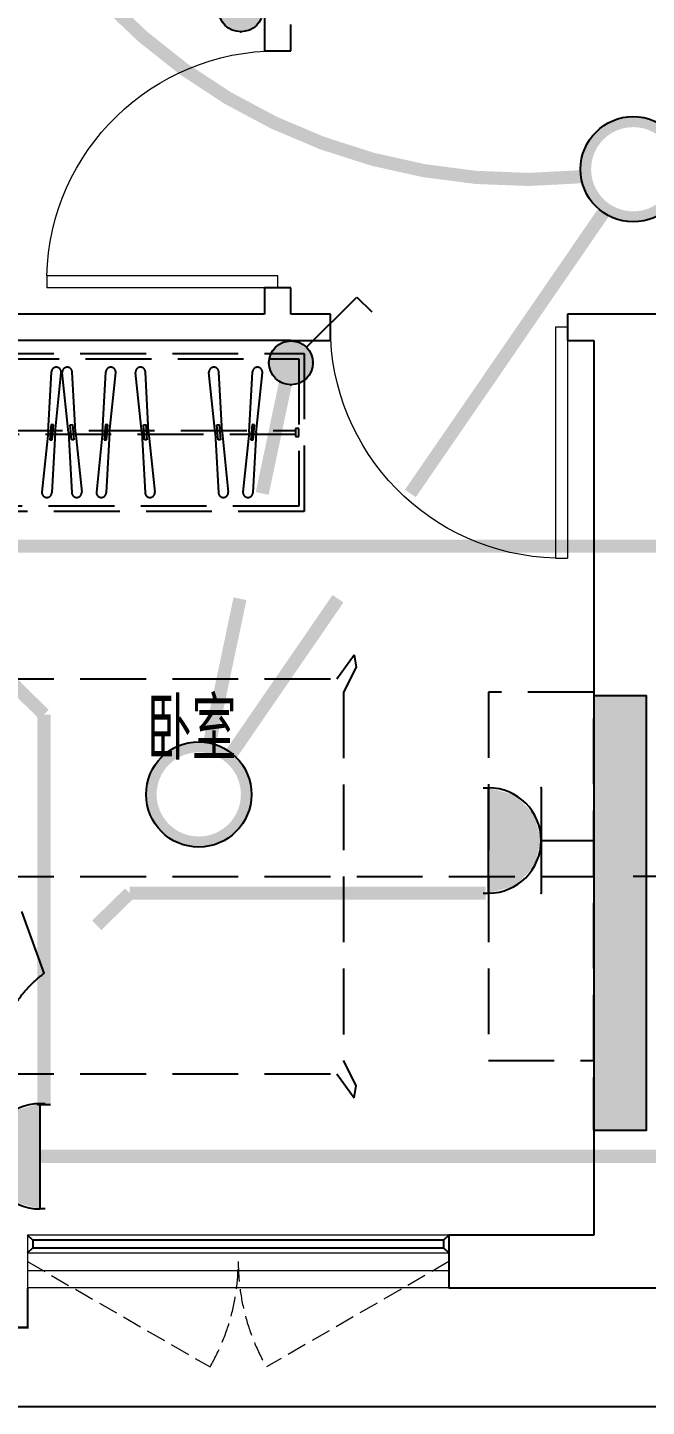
# Model space of a CAD drawing. Extents: x 3753737 to 4713801, y -857380 to 24339.
# Drawn here: x 4647699 to 4650049, y -797510 to -792271 of the extents above; entities that cross this region are included whole.
import ezdxf
from ezdxf.enums import TextEntityAlignment as Align

# ---------------------------------------------------------------- set-up
doc = ezdxf.new("R2010")
doc.units = 0
doc.header["$LTSCALE"] = 1000
doc.header["$MEASUREMENT"] = 0
doc.linetypes.add('A户型$0$DASH', pattern=[0.35, 0.25, -0.1])
doc.linetypes.add('DASH', pattern=[0.35, 0.25, -0.1])
doc.layers.get('0').update_dxf_attribs({"linetype": 'CONTINUOUS'})
for name, color, linetype in [('!!电气', 1, 'CONTINUOUS'), ('3-栏杆1', 252, 'CONTINUOUS'), ('5fur', 175, 'CONTINUOUS'), ('COLU', 7, 'CONTINUOUS'), ('EQUIP-插座', 3, 'CONTINUOUS'), ('EQUIP-照明', 3, 'CONTINUOUS'), ('S-砼墙填充', 251, 'CONTINUOUS'), ('TEL_TEXT', 7, 'CONTINUOUS'), ('WALL', 252, 'CONTINUOUS'), ('WIRE-照明', 2, 'CONTINUOUS'), ('看线', 185, 'CONTINUOUS')]:
    doc.layers.add(name, color=color, linetype=linetype)
doc.layers.add('PUB_TEXT', color=7, linetype='CONTINUOUS', lineweight=20)
doc.layers.add('WINDOW', color=146, linetype='CONTINUOUS', lineweight=20)
doc.styles.add('_TEL_DIM', font='SIMPLEX', dxfattribs={"width": 0.8, "height": 3.5, "bigfont": 'HZTXT'})
doc.styles.get("Standard").update_dxf_attribs({"font": 'gbenor.shx', "bigfont": 'gbcbig.shx'})

# ---------------------------------------------------------------- blocks, each defined once
blk = doc.blocks.new('ASDFSD')
at = {"layer": '3-栏杆1', "color": 5}
for p, q in [((681762.5879415963, 334937.5442401596), (681742.3193111992, 334955.3318184742)), ((681742.3193111992, 334955.3318184742), (681762.5879414161, 334937.5442403179)), ((681762.5879414161, 334937.5442403179), (681762.5879414133, 334908.2619604596)), ((683322.0506670028, 334937.4781505512), (681762.5879414163, 334937.5226424761)), ((683322.0506668226, 334937.5442278689), (683342.3192972196, 334955.3318061834)), ((683342.3192972196, 334955.3318061834), (683322.0506670028, 334937.5442280272)), ((683322.0506670028, 334937.5442280272), (683322.0506670056, 334908.2619481689)), ((681742.3193347491, 334888.4150854239), (681762.5879414133, 334908.2619604596)), ((681762.5879414135, 334908.2403724216), (683322.0506670056, 334908.1959003614)), ((683322.0506670056, 334908.2619481689), (683342.3192736697, 334888.4150731332)), ((683342.3192736697, 334888.4150731332), (683322.0506670056, 334908.2619481689))]:
    blk.add_line(p, q, dxfattribs=at)
blk = doc.blocks.new('dfgdfgsf')
at = {"layer": '5fur', "color": 252, "linetype": 'A户型$0$DASH'}
for p, q in [((2086119.697916623, -1254060.649655245), (2086131.949023878, -1253831.703517444)), ((2086145.714673423, -1254062.702910487), (2086169.528631171, -1253834.669318532)), ((2086197.150844968, -1254062.702910487), (2086173.33688722, -1253834.669318532)), ((2086223.167601769, -1254060.649655245), (2086210.916494513, -1253831.703517444)), ((2086326.528698835, -1254060.649655245), (2086338.779806091, -1253831.703517444)), ((2086352.545455636, -1254062.702910487), (2086376.359413384, -1253834.669318532)), ((2086475.237758769, -1254062.595872173), (2086451.423801021, -1253834.562280218)), ((2086501.254205884, -1254060.649655245), (2086489.003098628, -1253831.703517444)), ((2086754.022620542, -1254062.702910487), (2086730.208662794, -1253834.669318532)), ((2086780.039377343, -1254060.649655245), (2086767.788270087, -1253831.703517444)), ((2086883.40047441, -1254060.649655245), (2086895.651581665, -1253831.703517444)), ((2086909.41723121, -1254062.702910487), (2086933.231188958, -1253834.669318532)), ((2087059.574593433, -1254069.689162439), (2085223.574590463, -1254069.689162439)), ((2086119.697916623, -1254060.649655245), (2086095.883958875, -1254288.6832472)), ((2086145.714673423, -1254062.702910487), (2086133.463566168, -1254291.649048288)), ((2086197.150844968, -1254062.702910487), (2086209.401952224, -1254291.649048288)), ((2086223.167601769, -1254060.649655245), (2086246.981559517, -1254288.6832472)), ((2086326.528698835, -1254060.649655245), (2086302.714741087, -1254288.6832472)), ((2086352.545455636, -1254062.702910487), (2086340.29434838, -1254291.649048288)), ((2086475.237449083, -1254062.702910487), (2086487.488556339, -1254291.649048288)), ((2086501.254205884, -1254060.649655245), (2086525.068163632, -1254288.6832472)), ((2086754.022620542, -1254062.702910487), (2086766.273727798, -1254291.649048288)), ((2086780.039377343, -1254060.649655245), (2086803.853335091, -1254288.6832472)), ((2086883.40047441, -1254060.649655245), (2086859.586516662, -1254288.6832472)), ((2086909.41723121, -1254062.702910487), (2086897.166123955, -1254291.649048288)), ((2087071.574593433, -1254047.189162439), (2087059.574593433, -1254047.189162439)), ((2087059.574593433, -1254047.189162439), (2087059.574593433, -1254077.189162439)), ((2087071.574593433, -1254077.189162439), (2087071.574593433, -1254047.189162439)), ((2087059.574593433, -1254077.189162439), (2087071.574593433, -1254077.189162439)), ((2087216.39900661, -1254998.492976889), (2087281.905945074, -1254906.833987619)), ((2087216.39900661, -1254998.492976889), (2087281.905945074, -1254906.833987619)), ((2087281.905945074, -1254906.833987619), (2087289.145172316, -1254953.86293333)), ((2087281.905945074, -1254906.833987619), (2087289.145172316, -1254953.86293333)), ((2087289.145172316, -1254953.86293333), (2087241.564099533, -1255048.972454315)), ((2087289.145172316, -1254953.86293333), (2087241.564099533, -1255048.972454315)), ((2085191.564099533, -1254998.492976889), (2087216.39900661, -1254998.492976889)), ((2086104.998289104, -1256116.465254213), (2085696.257620123, -1254998.492976889)), ((2087241.564099533, -1255048.972454315), (2087241.564099533, -1256448.013499462)), ((2087241.564099533, -1255048.972454315), (2087241.564099533, -1256448.013499462)), ((2085191.564099533, -1255748.49297689), (2088191.564294286, -1255748.49297689)), ((2091341.576148126, -1255748.492976886), (2088341.574587415, -1255748.492976886)), ((2087289.145172316, -1256543.123020447), (2087241.564099533, -1256448.013499462)), ((2087289.145172316, -1256543.123020447), (2087241.564099533, -1256448.013499462)), ((2085191.564099533, -1256498.492976889), (2087216.39900661, -1256498.492976888)), ((2085191.564099533, -1256498.492976889), (2087216.39900661, -1256498.492976888)), ((2087216.39900661, -1256498.492976888), (2087281.905945074, -1256590.151966158)), ((2087216.39900661, -1256498.492976888), (2087281.905945074, -1256590.151966158)), ((2087281.905945074, -1256590.151966158), (2087289.145172316, -1256543.123020447)), ((2087281.905945074, -1256590.151966158), (2087289.145172316, -1256543.123020447))]:
    blk.add_line(p, q, dxfattribs=at)
for points in [[(2085191.574590463, -1254362.189162448), (2085191.574590463, -1253762.18916243), (2087091.574593433, -1253762.18916243), (2087091.574593433, -1254362.189162448)], [(2085211.574590463, -1254342.189162448), (2085211.574590463, -1253782.18916243), (2087071.574593433, -1253782.18916243), (2087071.574593433, -1254342.189162448)], [(2086134.794083173, -1254090.612964485), (2086139.359279223, -1254032.767455083), (2086130.687072715, -1254032.083040281), (2086126.121876665, -1254089.928549683)], [(2086208.071435218, -1254090.612964485), (2086203.506239169, -1254032.767455083), (2086212.178445677, -1254032.083040281), (2086216.743641726, -1254089.928549683)], [(2086341.624865385, -1254090.612964485), (2086346.190061435, -1254032.767455083), (2086337.517854927, -1254032.083040281), (2086332.952658878, -1254089.928549683)], [(2086486.158039334, -1254090.612964485), (2086481.592843284, -1254032.767455083), (2086490.265049792, -1254032.083040281), (2086494.830245841, -1254089.928549683)], [(2086764.943210792, -1254090.612964485), (2086760.378014744, -1254032.767455083), (2086769.050221252, -1254032.083040281), (2086773.6154173, -1254089.928549683)], [(2086898.49664096, -1254090.612964485), (2086903.061837009, -1254032.767455083), (2086894.389630501, -1254032.083040281), (2086889.824434452, -1254089.928549683)], [(2088191.564096285, -1255048.492976886), (2087791.564096285, -1255048.492976886), (2087791.564096285, -1256448.492976886), (2088191.564096285, -1256448.492976886)]]:
    blk.add_lwpolyline(points, close=True, dxfattribs=at)
blk.add_lwpolyline([(2085223.574590463, -1254054.689162455), (2087059.574593433, -1254054.689162455)], dxfattribs=at)
for centre, radius, start, end in [((2086150.738827524, -1253833.186417988), 18.84219772992773, 355.4875419406524, 175.4875419406532), ((2086192.126690867, -1253833.186417988), 18.84219772992773, 4.512458059346774, 184.5124580593468), ((2086357.569609738, -1253833.186417988), 18.84219772992773, 355.4875419406524, 175.4875419406532), ((2086470.213604667, -1253833.079379674), 18.84219772992773, 4.512458059346774, 184.5124580593468), ((2086748.998466441, -1253833.186417988), 18.84219772992773, 4.512458059346774, 184.5124580593468), ((2086914.441385311, -1253833.186417988), 18.84219772992773, 355.4875419406524, 175.4875419406532), ((2086114.673762521, -1254290.166147745), 18.84219772992773, 175.4875419406532, 355.4875419406524), ((2086228.19175587, -1254290.166147745), 18.84219772992773, 184.5124580593468, 4.512458059346774), ((2086321.504544734, -1254290.166147745), 18.84219772992773, 175.4875419406532, 355.4875419406524), ((2086506.278359985, -1254290.166147745), 18.84219772992773, 184.5124580593468, 4.512458059346774), ((2086785.063531445, -1254290.166147745), 18.84219772992773, 184.5124580593468, 4.512458059346774), ((2086878.376320308, -1254290.166147745), 18.84219772992773, 175.4875419406532, 355.4875419406524), ((2086356.608613892, -1256462.552364921), 427.8832127323753, 126.0176927710526, 184.8183113888535)]:
    blk.add_arc(centre, radius, start, end, dxfattribs=at)
blk = doc.blocks.new('GDGDGRD')
at = {"layer": 'S-砼墙填充'}
h = blk.add_hatch(color=252, dxfattribs=at)
h.dxf.hatch_style = 1
h.paths.add_polyline_path([(433016.5684015006, 287315.3648366724), (433016.5684015006, 287115.3648366724), (433216.5684056897, 287115.3630851979), (433216.5684056198, 288765.3626271576), (433016.5684057334, 288765.362627037), (433016.5684055993, 288765.3626271576), (433016.5684057092, 287115.3630856661)])
at = {"layer": 'COLU', "color": 252}
blk.add_lwpolyline([(433016.5684015006, 287315.3648366724), (433016.5684015006, 287115.3648366724), (433216.5684056897, 287115.3630851979), (433216.5684056198, 288765.3626271576), (433016.5684057334, 288765.362627037), (433016.5684057334, 288765.362627037), (433016.5684055993, 288765.3626271576), (433016.5684057092, 287115.3630856661)], close=True, dxfattribs=at)
blk = doc.blocks.new('$WINLIB2D$00000001')
at = {"color": 0}
for points in [[(-0.4999999999999964, 0.5000000000000142), (-0.4999999999999964, -0.4999999999999858)], [(-0.4999999999999964, 0.5000000000000142), (0.5000000000000036, 0.5000000000000142)], [(0.5000000000000036, -0.4999999999999858), (0.5000000000000036, 0.5000000000000142)], [(0.5000000000000036, 0.1666666666666714), (-0.4999999999999964, 0.1666666666666714)], [(0.5000000000000036, -0.1666666666666572), (-0.4999999999999964, -0.1666666666666572)], [(-0.4999999999999964, -0.4999999999999858), (0.5000000000000036, -0.4999999999999858)]]:
    blk.add_lwpolyline(points, dxfattribs=at)
blk = doc.blocks.new('$DorLib2D$00000001')
for p, q in [((0.45, 0.9750000000000001), (0.5000000000000002, 0.9750000000000001)), ((0.45, 0), (0.45, 0.9750000000000001)), ((0.5, 0), (0.5, 0.9750000000000001)), ((0.5, 0), (0.45, 0))]:
    blk.add_line(p, q)
at = {"lineweight": 13}
blk.add_arc((0.475, 0), 0.975, 91.4692835813538, 180, dxfattribs=at)
blk = doc.blocks.new('A$C100F5A36')
at = {"color": 252, "const_width": 8}
blk.add_lwpolyline([(21752.46589036286, -18982.40043916367), (21752.46589036286, -19132.40043916367), (22052.46589036286, -19132.40043916367), (22052.46589036658, -18982.39992546034)], dxfattribs=at)
at = {"layer": 'WALL', "color": 252}
for p, q in [((22952.44342912035, -14082.39991877443), (22952.44342909579, -14282.39990995166)), ((23052.44342909576, -14282.39990996395), (23052.44342910805, -14182.39991773734)), ((22952.44342909579, -14282.39990995166), (23052.44342909576, -14282.39990996395)), ((23052.44342898519, -15182.39990996395), (22952.44342898522, -15182.39990995166)), ((22952.44342898522, -15182.39990995166), (22952.44342897292, -15282.3999099017)), ((23052.4434289729, -15282.39990990365), (23052.44342898519, -15182.39990996395)), ((22952.44342897292, -15282.3999099017), (21002.46589063683, -15282.3999098641)), ((23202.47730744072, -15282.39990990653), (23052.4434289729, -15282.39990990365)), ((23202.47730743879, -15382.39990990654), (23202.47730744072, -15282.39990990653)), ((24302.46589793551, -15282.39990992774), (24102.47730744072, -15282.39990992388)), ((24102.47730744072, -15282.39990992388), (24102.47730743879, -15382.39990992389)), ((24502.45448842742, -15282.39990993159), (24302.46589793551, -15282.39990992774)), ((23052.44342896063, -15382.39990990364), (21202.46589062455, -15382.39990986795)), ((23052.44342896063, -15382.39990990364), (23202.47730743879, -15382.39990990654)), ((24102.47730743879, -15382.39990992389), (24202.46589793357, -15382.39990992581)), ((24202.46589793357, -15382.39990992581), (24202.46589793357, -18782.39992476232)), ((24202.46589793357, -18782.39992476232), (23652.46589005038, -18782.39992476233)), ((23652.46589005038, -18782.39992476233), (23652.46589005038, -18982.39992476232)), ((23652.46589005038, -18982.39992476232), (24302.46589793358, -18982.39992476231)), ((24302.46589793358, -18982.39992476231), (24952.46590581723, -18982.3999247623))]:
    blk.add_line(p, q, dxfattribs=at)
at = {"layer": 'WINDOW', "color": 252, "linetype": 'DASH', "ltscale": 0.3}
for points in [[(22052.4658900951, -18882.3999247622), (22745.2862131279, -19282.39992476418, 0.1316524975905399), (22852.46589010162, -18882.39992475451)], [(23652.46589010768, -18882.3999247622), (22959.64556707488, -19282.39992476418, -0.1316524975905399), (22852.46589010162, -18882.39992475451)]]:
    blk.add_lwpolyline(points, format="xyb", dxfattribs=at)
at = {"layer": '看线', "color": 252}
blk.add_lwpolyline([(14202.46591712767, -18232.39991673001), (14202.46592108952, -19432.39991605002), (34552.46690135682, -19432.39991605002), (34552.46170119429, -17932.39991721977), (36802.46589077916, -17932.39992461284)], dxfattribs=at)
at = {"color": 252}
for name, p in [('GDGDGRD', (-408814.112811693, -305497.7630110036)), ('ASDFSD', (-659689.8534211414, -353737.7317438088))]:
    blk.add_blockref(name, p, dxfattribs=at)
at = {"layer": 'WINDOW', "color": 252}
blk.add_blockref('dfgdfgsf', (-2063989.108700188, 1238329.789241821), dxfattribs=at)
at = {"layer": 'WINDOW', "color": 252, "xscale": -900, "yscale": 900, "zscale": -900}
for p, rotation in [((23002.44342904049, -14732.39990995778), 89.99999999296047), ((23652.47730743978, -15332.39990991521), 179.9999999988954)]:
    blk.add_blockref('$DorLib2D$00000001', p, dxfattribs=dict(at, rotation=rotation))
at = {"layer": 'WINDOW', "color": 252, "xscale": -1600, "yscale": -200, "zscale": -1600}
blk.add_blockref('$WINLIB2D$00000001', (22852.4658900504, -18882.39992476231), dxfattribs=at)
at = {"layer": 'PUB_TEXT', "color": 252}
blk.add_text('卧室', height=236.3120567375886, dxfattribs=at).set_placement((22505.54555377504, -16977.61706210277))
blk = doc.blocks.new('$equip$00001150')
at = {"const_width": 0.1}
blk.add_lwpolyline([(-0.4500000000007276, 0, 1), (0.4500000000007276, 0, 1)], format="xyb", close=True, dxfattribs=at)
blk.add_circle((0, 0), 0.5)
at = {"flags": 9}
blk.add_attdef('A', (0, 0), '', height=2e-05, dxfattribs=at)
blk = doc.blocks.new('$equip$00001962')
for p, q in [((0.1473139127519971, 0.3556472460822988), (0.625000000003638, 0.8333333333339397)), ((0.625000000003638, 0.8333333333339397), (0.7664213562420628, 0.6919119770955149))]:
    blk.add_line(p, q)
blk.add_circle((3.637978807091713e-12, 0.2083333333339397), 0.2083333333334168)
for p in [(1.091393642127514e-11, 0.4166666666660603), (-0.2083333333284827, 0.2083333333375776), (0.2083333333393966, 0.2083333333375776), (1.091393642127514e-11, 0)]:
    blk.add_point(p)
for points in [[(3.637978807091713e-12, 0.4166666666660603), (3.637978807091713e-12, 0.4166666666660603), (-0.1041666666642413, 0.3887552924552438), (0.1041666666715173, 0.3887552924552438)], [(-0.1804219591176661, 0.312500000001819), (0.1804219591249421, 0.312500000001819), (-0.2083333333284827, 0.2083333333339397), (0.2083333333357587, 0.2083333333339397)], [(-0.1041666666642413, 0.3887552924552438), (0.1041666666715173, 0.3887552924552438), (-0.1804219591176661, 0.312500000001819), (0.1804219591249421, 0.312500000001819)], [(-0.1804219591176661, 0.1041666666660603), (0.1804219591249421, 0.1041666666660603), (-0.2083333333284827, 0.2083333333339397), (0.2083333333357587, 0.2083333333339397)], [(-0.1041666666642413, 0.02791137421263556), (0.1041666666715173, 0.02791137421263556), (-0.1804219591176661, 0.1041666666660603), (0.1804219591249421, 0.1041666666660603)], [(3.637978807091713e-12, 1.818989403545856e-12), (3.637978807091713e-12, 1.818989403545856e-12), (-0.1041666666642413, 0.02791137421263556), (0.1041666666715173, 0.02791137421263556)]]:
    blk.add_solid(points)
at = {"layer": 'TEL_TEXT', "style": '_TEL_DIM', "flags": 1}
blk.add_attdef('A', text='', height=2e-05, dxfattribs=at).set_placement((0, 0), align=Align.MIDDLE_CENTER)
blk = doc.blocks.new('$equip$00001237')
for p, q in [((-0.5, 1.05000000000291), (-0.5, 1)), ((0.5, 1.05000000000291), (0.5, 1)), ((-0.5, 1), (0.5, 1)), ((0.5, 0.5), (-0.5, 0.5)), ((0, 0.5), (0, 0))]:
    blk.add_line(p, q)
blk.add_arc((0, 1), 0.500000000000025, 180, 0)
for p in [(0, 1), (-0.5, 0.5), (0.5, 0.5), (0, 0)]:
    blk.add_point(p)
for points in [[(0.4330127018911298, 0.75), (-0.4330127018911298, 0.75), (0.5, 1), (-0.5, 1)], [(0.25, 0.5669872981088702), (-0.25, 0.5669872981088702), (0.4330127018911298, 0.75), (-0.4330127018911298, 0.75)], [(0, 0.5), (0, 0.5), (0.25, 0.5669872981088702), (-0.25, 0.5669872981088702)]]:
    blk.add_solid(points)
at = {"flags": 9}
blk.add_attdef('A', (0, 0), '', height=2e-05, dxfattribs=at)
blk = doc.blocks.new('$equip$00001764')
for p, q in [((-0.5, 1.049999999999272), (-0.5, 1)), ((0.5, 1.049999999999272), (0.5, 1)), ((-0.5, 1), (0.5, 1)), ((0.5, 0.5), (-0.5, 0.5)), ((0, 0.5), (0, 0))]:
    blk.add_line(p, q)
blk.add_arc((0, 1), 0.500000000000025, 180, 0)
for p in [(-0.5, 0.5), (0.5, 0.5), (0, 0)]:
    blk.add_point(p)
for points in [[(0.4330127018911298, 0.75), (-0.4330127018911298, 0.75), (0.5, 1), (-0.5, 1)], [(0.25, 0.5669872981052322), (-0.25, 0.5669872981052322), (0.4330127018911298, 0.75), (-0.4330127018911298, 0.75)], [(0, 0.5), (0, 0.5), (0.25, 0.5669872981052322), (-0.25, 0.5669872981052322)]]:
    blk.add_solid(points)
at = {"color": 7, "style": '_TEL_DIM'}
blk.add_attdef('$TEXT$', text='', height=0.4, dxfattribs=at).set_placement((0.3030595533709857, 0.2110205339395179), align=Align.MIDDLE_CENTER)
at = {"color": 7, "style": '_TEL_DIM', "flags": 1}
blk.add_attdef('A', text='', height=2e-05, dxfattribs=at).set_placement((0, 0), align=Align.MIDDLE_CENTER)
blk = doc.blocks.new('$equip$00001963')
for p, q in [((0.1473139127447212, 0.3556472460822988), (0.624999999996362, 0.8333333333339397)), ((0.624999999996362, 0.8333333333339397), (0.7664213562347868, 0.6919119770955149)), ((0.5118629150056222, 0.7201962483431998), (0.653284271244047, 0.578774892108413))]:
    blk.add_line(p, q)
blk.add_circle((-3.637978807091713e-12, 0.2083333333339397), 0.2083333333334168)
for p in [(0, 0.4166666666660603), (-0.2083333333393966, 0.2083333333375776), (0.2083333333284827, 0.2083333333375776), (0, 0)]:
    blk.add_point(p)
for points in [[(-3.637978807091713e-12, 0.4166666666660603), (-3.637978807091713e-12, 0.4166666666660603), (-0.1041666666715173, 0.3887552924552438), (0.1041666666642413, 0.3887552924552438)], [(-0.1804219591249421, 0.312500000001819), (0.1804219591176661, 0.312500000001819), (-0.2083333333357587, 0.2083333333339397), (0.2083333333284827, 0.2083333333339397)], [(-0.1041666666715173, 0.3887552924552438), (0.1041666666642413, 0.3887552924552438), (-0.1804219591249421, 0.312500000001819), (0.1804219591176661, 0.312500000001819)], [(-0.1804219591249421, 0.1041666666660603), (0.1804219591176661, 0.1041666666660603), (-0.2083333333357587, 0.2083333333339397), (0.2083333333284827, 0.2083333333339397)], [(-0.1041666666715173, 0.02791137421263556), (0.1041666666642413, 0.02791137421263556), (-0.1804219591249421, 0.1041666666660603), (0.1804219591176661, 0.1041666666660603)], [(-3.637978807091713e-12, 1.818989403545856e-12), (-3.637978807091713e-12, 1.818989403545856e-12), (-0.1041666666715173, 0.02791137421263556), (0.1041666666642413, 0.02791137421263556)]]:
    blk.add_solid(points)
at = {"layer": 'TEL_TEXT', "style": '_TEL_DIM', "flags": 1}
blk.add_attdef('A', text='', height=2e-05, dxfattribs=at).set_placement((0, 0), align=Align.MIDDLE_CENTER)

msp = doc.modelspace()

# ---------------------------------------------------------------- block references
at = {"layer": '!!电气'}
msp.add_blockref('A$C100F5A36', (4625646.165886384, -778077.1780669868), dxfattribs=at)

# ---------------------------------------------------------------- next in the draw order: linework, layer by layer
at = {"layer": 'WIRE-照明', "color": 2, "linetype": 'Continuous', "const_width": 50}
msp.add_lwpolyline([(4647859.549679546, -792017.3079972151, 0.2538015352277845), (4649800.633398329, -792837.9599505588)], format="xyb", dxfattribs=at)
for points in [[(4649152.226028644, -794041.2615508353), (4649885.33982807, -792974.4113002867)], [(4648677.288343959, -793625.5565489125), (4648589.653771071, -794041.2615508353)], [(4648677.874893967, -793622.7741792996), (4648677.288343959, -793625.5565489125)], [(4653248.597349234, -794241.2615508859), (4647623.169254228, -794241.2615508859)], [(4648505.329962299, -794441.2615508353), (4648389.886946106, -794988.8792073231)], [(4648473.773675298, -795028.5667469995), (4648877.355661841, -794441.2615508353)], [(4647637.674363581, -794759.5779845621), (4647761.213301317, -794881.0089380934)], [(4647761.213301317, -794881.0089380934), (4647761.213301317, -796359.5472172541)], [(4649848.671522327, -795359.5762406241), (4650048.631784311, -795359.5779916632)], [(4648086.314498078, -795559.5762406241), (4647961.21330115, -795681.9642943921)], [(4649438.671522327, -795559.5762406241), (4648086.314498078, -795559.5762406241)], [(4647761.213301317, -796359.5472172541), (4647761.213301317, -796367.3760961469)], [(4647745.281771077, -796559.5472172541), (4650706.829126381, -796559.5472172541)]]:
    msp.add_lwpolyline(points, dxfattribs=at)

# ---------------------------------------------------------------- next in the draw order: block references
at = {"layer": 'EQUIP-插座', "color": 2, "xscale": 400, "yscale": 400, "zscale": 400, "rotation": 90}
msp.add_blockref('$equip$00001237', (4649848.671522327, -795359.5762406241), dxfattribs=at)
at = {"layer": 'EQUIP-插座', "color": 2}
ref = msp.add_blockref('$equip$00001764', (4647345.281771077, -796559.5472172541), dxfattribs=dict(at, xscale=400, yscale=400, zscale=400, rotation=270))
ref.add_attrib('$TEXT$', 'K', dxfattribs={"layer": '0', "color": 7, "height": 160, "style": '_TEL_DIM'}).set_placement((4647429.689984653, -796680.7710386021), align=Align.MIDDLE_CENTER)
at = {"layer": 'EQUIP-照明', "color": 4, "xscale": 400, "yscale": 400, "zscale": 400, "rotation": 90}
msp.add_blockref('$equip$00001963', (4648591.713145264, -792203.9644947622), dxfattribs=at)
at = {"layer": 'EQUIP-照明', "color": 2, "xscale": 400, "yscale": 400, "zscale": 400}
for name, p in [('$equip$00001150', (4649998.609315534, -792809.5779808105)), ('$equip$00001962', (4648698.708227299, -793628.3564541426)), ('$equip$00001150', (4648348.63178049, -795184.5779842993))]:
    msp.add_blockref(name, p, dxfattribs=at)

doc.saveas('drawing.dxf')
